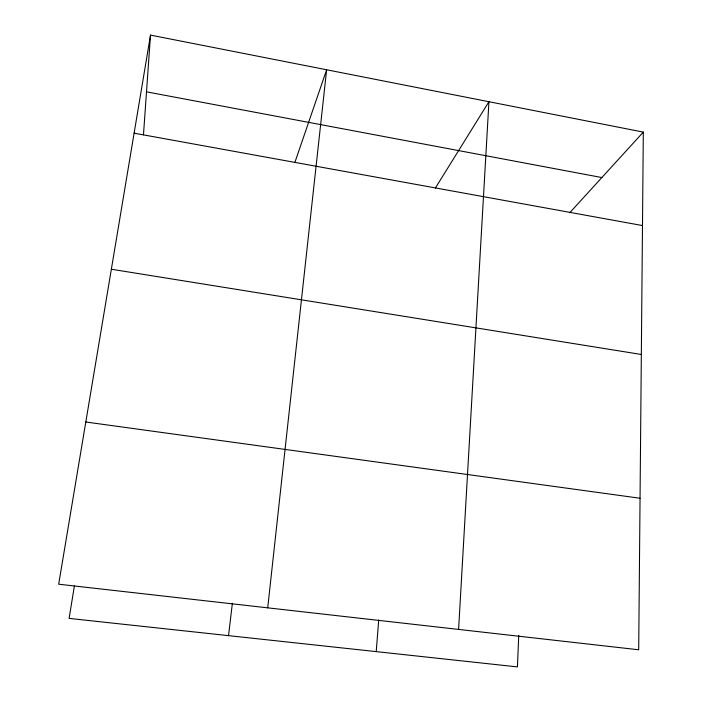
<?xml version="1.0" encoding="UTF-8"?>
<svg xmlns="http://www.w3.org/2000/svg" width="702" height="702" viewBox="0 0 702 702"><rect width="100%" height="100%" fill="white"/><g stroke="black" fill="none" stroke-linecap="round" stroke-linejoin="round"><path stroke-width="1.05" d="M643.322 132.108L638.697 649.78L58.678 584.204L150.509 35.1L643.322 132.108L569.673 212.82M518.743 635.257L517.435 666.9L69.112 618.401L74.394 585.959M458.599 629.422L488.934 101.72L435.363 188.057M143.471 134.854L150.509 35.1M376.211 651.623L378.72 620.006M267.708 607.835L326.641 69.77L294.937 162.25M228.519 635.643L232.388 603.237M85.802 421.999L640.057 498.253M111.355 269.235L641.338 354.475M134.108 133.178L642.488 225.561M146.507 91.839L601.851 177.553"/></g></svg>
